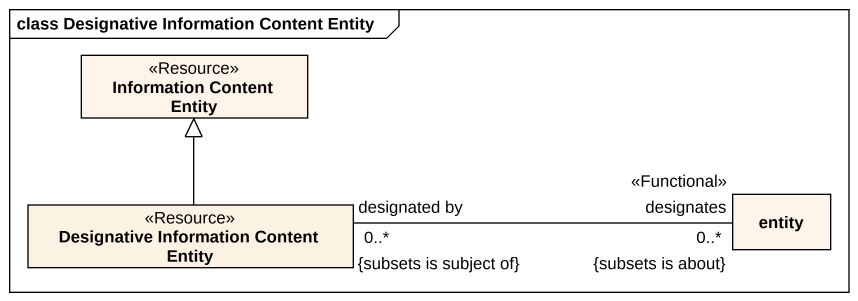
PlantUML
@startuml
mainframe class Designative Information Content Entity
hide circle
hide empty members
class "Information Content Entity" as Information_Content_Entity <<Resource>> #FFF4EA
class "entity" as entity_ #FFF4EA
class "Designative Information Content Entity" as Designative_Information <<Resource>>
Designative_Information -up-|> Information_Content_Entity
Designative_Information "designated by\n0..*\n{subsets is subject of}" -right- "designates\n<<Functional>>\n0..*\n{subsets is about}" entity_
@enduml
